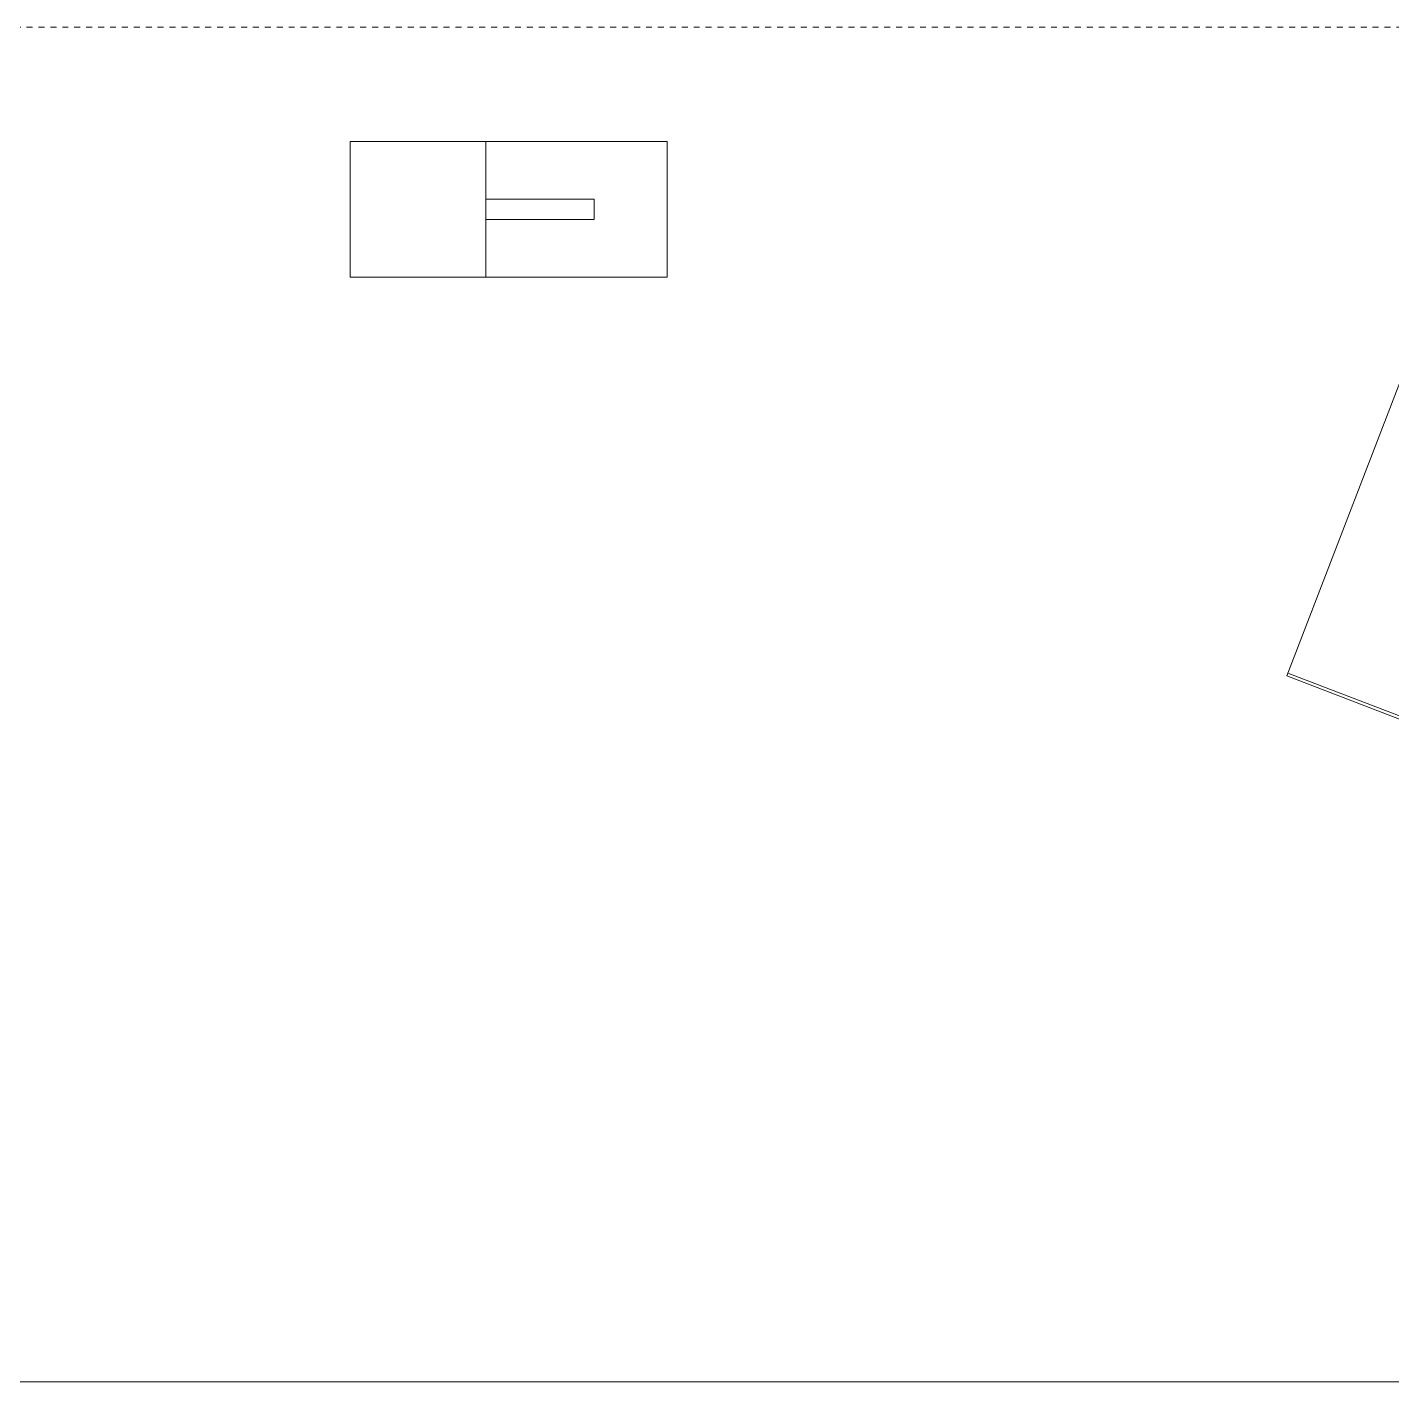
# Model space of a CAD drawing. Header units: inches. Extents: x 29752 to 31446, y 4278 to 5722.
# Drawn here: x 30916.83 to 30945.46, y 4723.39 to 4751.82 of the extents above; entities that cross this region are included whole.
import ezdxf

# ---------------------------------------------------------------- set-up
doc = ezdxf.new("R2010")
doc.units = ezdxf.units.IN
doc.header["$MEASUREMENT"] = 0
doc.linetypes.add('Dash', pattern=[0.25, 0.125, -0.125])
doc.layers.add('I-FURN', color=30, linetype='Continuous', lineweight=9)
doc.layers.add('I-FURN-HDLN', color=30, linetype='Dash', lineweight=9)

# ---------------------------------------------------------------- blocks, each defined once
blk = doc.blocks.new('Desk_Structures-Teknion-JNDBB_Structural_Beam_Double_Sided-R2015 - Double Sided-6171616-FIRST FLOOR POWER _ SIGNAL')
at = {"layer": 'I-FURN-HDLN'}
blk.add_line((-32.614, -1.575), (32.614, -1.575), dxfattribs=at)
blk = doc.blocks.new('Desk-Teknion-JNWDSN-Double_Sided_Rectangular-R2015 - 60_ Depth-V52-FIRST FLOOR POWER _ SIGNAL')
at = {"layer": 'I-FURN'}
for p, q in [((36, 30), (-35.724, 30)), ((-3.327, 6.816), (0.479, 6.816)), ((-3.327, 3.972), (-3.327, 6.816)), ((3.327, 6.816), (0.479, 6.816)), ((0.479, 6.816), (0.479, 3.972)), ((3.327, 3.972), (3.327, 6.816)), ((-1.8, 5.606), (-1.8, 5.181)), ((0.479, 5.606), (-1.8, 5.606)), ((-1.8, 5.181), (0.479, 5.181)), ((0.479, 3.972), (-3.327, 3.972)), ((0.479, 3.972), (3.327, 3.972))]:
    blk.add_line(p, q, dxfattribs=at)
blk = doc.blocks.new('Accessories-Teknion-JNAMD-Drawer_Module-R2015 - Letter Size-6171628-FIRST FLOOR POWER _ SIGNAL')
at = {"layer": 'I-FURN'}
for p, q in [((-7.049, -5.22), (-7.049, 5.28)), ((-7.049, 5.28), (7.049, 5.28)), ((-7.049, 5.22), (7.049, 5.22)), ((7.049, 5.28), (7.049, -5.22)), ((7.049, -5.22), (-7.049, -5.22))]:
    blk.add_line(p, q, dxfattribs=at)

msp = doc.modelspace()

# ---------------------------------------------------------------- block references
at = {"layer": 'I-FURN'}
for name, p, rotation in [('Desk-Teknion-JNWDSN-Double_Sided_Rectangular-R2015 - 60_ Depth-V52-FIRST FLOOR POWER _ SIGNAL', (30926.927, 4753.391), 180), ('Accessories-Teknion-JNAMD-Drawer_Module-R2015 - Letter Size-6171628-FIRST FLOOR POWER _ SIGNAL', (30951.736, 4740.603), 158.9467704166674)]:
    msp.add_blockref(name, p, dxfattribs=dict(at, rotation=rotation))
msp.add_blockref('Desk_Structures-Teknion-JNDBB_Structural_Beam_Double_Sided-R2015 - Double Sided-6171616-FIRST FLOOR POWER _ SIGNAL', (30926.927, 4753.391), dxfattribs=at)

doc.saveas('drawing.dxf')
